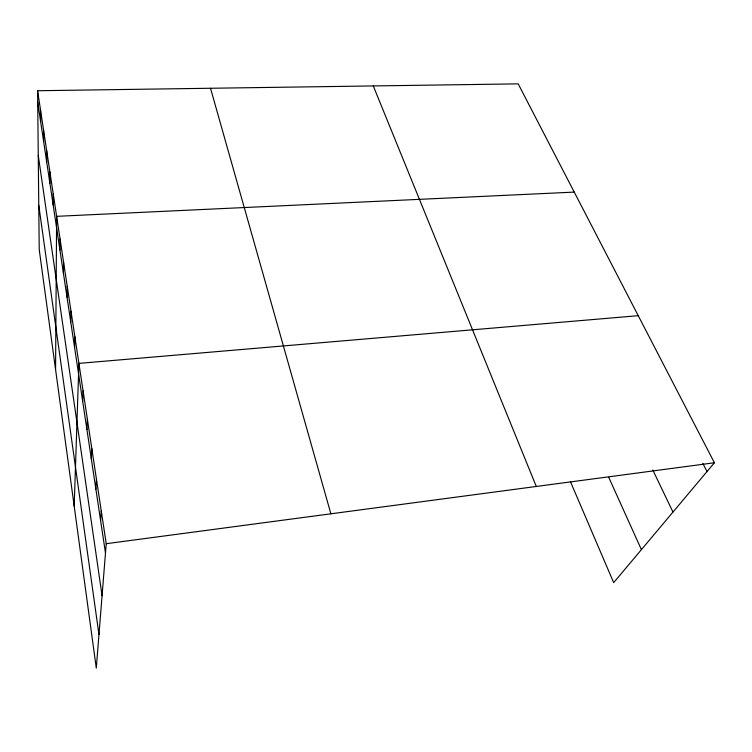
<?xml version="1.0" encoding="UTF-8"?>
<svg xmlns="http://www.w3.org/2000/svg" width="752" height="752" viewBox="0 0 752 752"><rect width="100%" height="100%" fill="white"/><g stroke="black" fill="none" stroke-linecap="round" stroke-linejoin="round"><path stroke-width="1.13" d="M49.895 183.206L49.895 171.898M53.176 205.023L53.213 193.772M55.563 369.514L56.635 216.332L574.246 192.098M59.934 250.04L60.057 238.929M63.431 273.267L63.591 262.241M67.031 297.237L67.229 286.305M70.754 321.988L70.998 311.159M74.589 347.546L74.89 336.84M74.185 506.087L78.913 363.385L638.232 315.68M82.664 401.267L83.077 390.852M86.912 429.533L87.382 419.278M91.312 458.786L91.838 448.718M95.871 489.091L96.463 479.231M100.589 520.497L101.257 510.871M37.6 90.729L106.229 543.705L96.284 668.133L39.217 249.579L37.6 90.729L518.194 83.867L714.4 462.762L613.679 582.65L570.505 481.806M106.229 543.705L714.4 462.762M702.885 463.476L707.012 471.56M652.811 470.019L672.974 512.074M608.753 477.341L641.4 549.646M373.283 85.935L536.289 486.469M210.513 88.257L330.88 513.813M37.713 102.197L105.487 553.077M38.258 155.391L102.075 595.734M38.766 205.296L98.963 634.585M40.542 110.13L40.627 121.57M43.569 130.105L43.625 141.508M46.68 150.682L46.709 162.047"/></g></svg>
